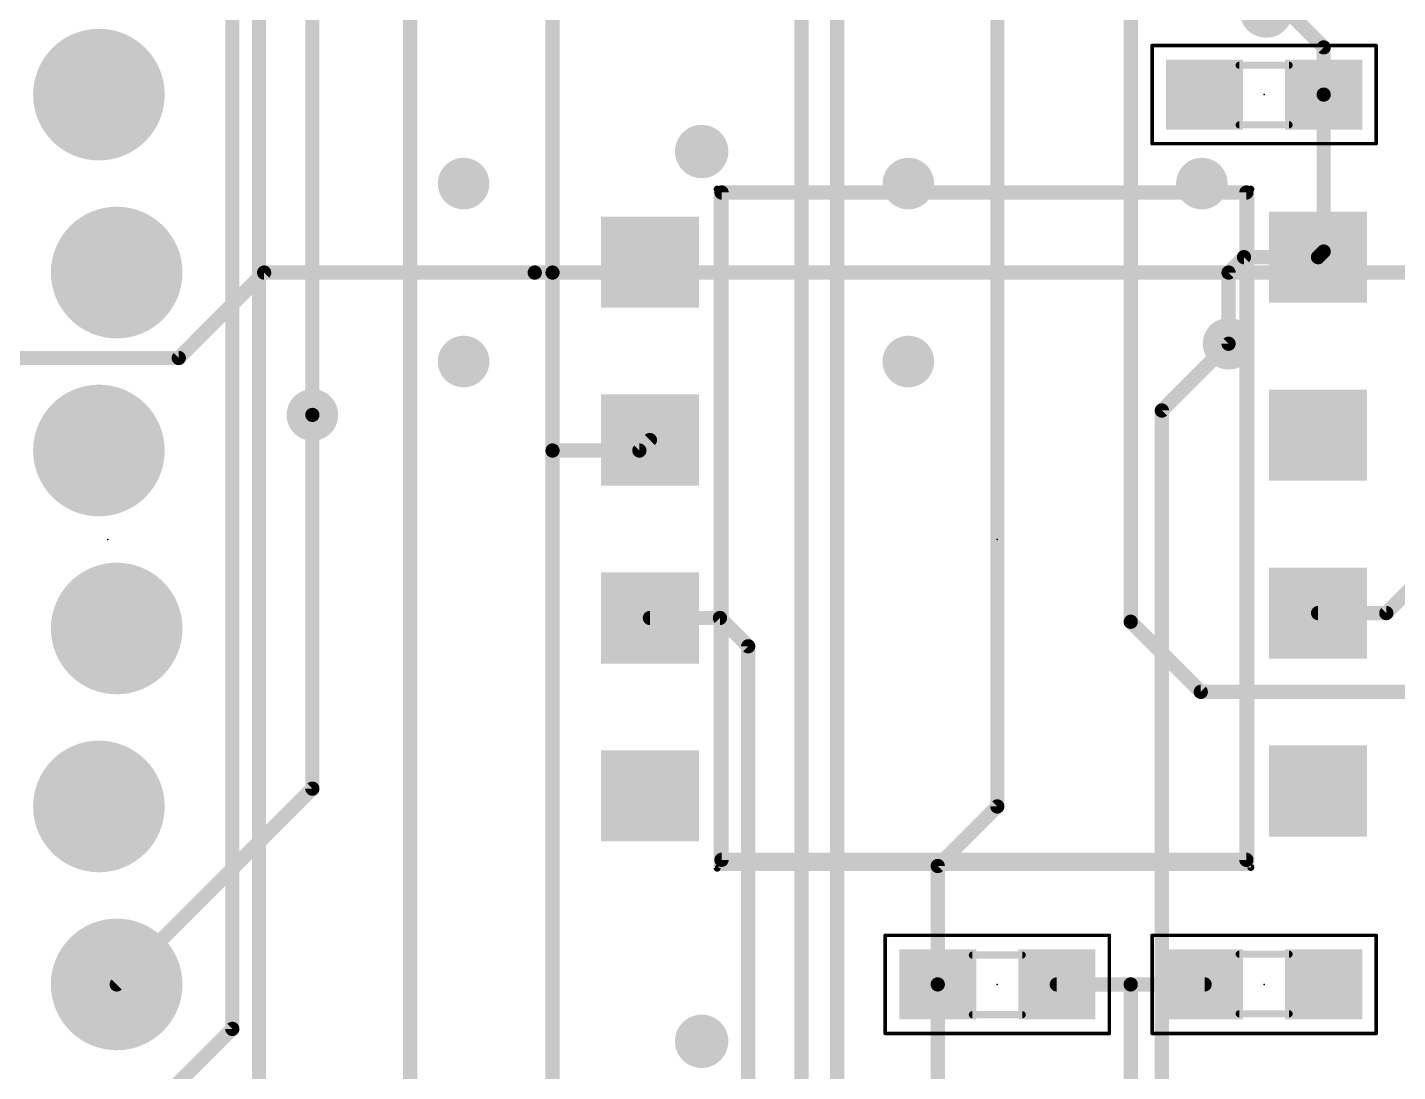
# Model space of a CAD drawing. Extents: x -23 to 84, y -8 to 75.
# Drawn here: x 17.9 to 37.47, y 12.73 to 27.63 of the extents above; entities that cross this region are included whole.
import ezdxf

# ---------------------------------------------------------------- set-up
doc = ezdxf.new("R2010")
doc.units = 0
for name, color, linetype in [('1', 12, 'CONTINUOUS'), ('16', 132, 'CONTINUOUS'), ('17', 110, 'CONTINUOUS'), ('18', 110, 'CONTINUOUS'), ('21', 253, 'CONTINUOUS'), ('23', 53, 'CONTINUOUS'), ('39', 12, 'CONTINUOUS'), ('51', 253, 'CONTINUOUS')]:
    doc.layers.add(name, color=color, linetype=linetype)

# ---------------------------------------------------------------- blocks, each defined once
blk = doc.blocks.new('RECT')
blk.add_solid([(-0.5, -0.5), (0.5, -0.5), (-0.5, 0.5), (0.5, 0.5)])
blk = doc.blocks.new('ROUNDP')
at = {"const_width": 0.5}
blk.add_lwpolyline([(0, -0.25, 1), (0, 0.25, 1), (0, -0.25)], format="xyb", dxfattribs=at)
blk = doc.blocks.new('ROUNDV')
at = {"const_width": 0.5}
blk.add_lwpolyline([(0, -0.25, 1), (0, 0.25, 1), (0, -0.25)], format="xyb", dxfattribs=at)

msp = doc.modelspace()

# ---------------------------------------------------------------- linework, layer by layer
at = {"layer": '1', "const_width": 0.2032}
for points in [[(21.209, 40.4476), (21.209, 10.922)], [(20.828, 40.2898), (20.828, 13.335)], [(21.971, 22.098), (21.971, 38.1)], [(29.464, 37.592), (29.464, 0)], [(28.956, 37.338), (28.956, 0)], [(31.75, 32.385), (31.75, 16.51)], [(23.368, 32.258), (23.368, 10.668)], [(33.655, 19.1462), (33.655, 31.8462)], [(25.4, 29.4), (25.4, 21.59)], [(34.925, 28.829), (36.41, 27.344)], [(36.41, 27.344), (36.41, 26.67)], [(36.41, 24.43), (36.41, 26.67)], [(36.33, 24.35), (36.41, 24.43)], [(35.272, 24.35), (35.052, 24.13)], [(36.33, 24.35), (35.272, 24.35)], [(35.052, 24.13), (35.052, 23.114)], [(26.79, 21.74), (26.64, 21.59)], [(25.4, 21.59), (26.64, 21.59)], [(25.4, 9), (25.4, 21.59)], [(37.304, 19.27), (37.719, 19.685)], [(36.33, 19.27), (37.304, 19.27)], [(27.79, 19.2), (26.79, 19.2)], [(28.194, 18.796), (27.79, 19.2)], [(34.6556, 18.1456), (33.655, 19.1462)], [(33.655, 19.1462), (33.655, 19.1462)], [(28.194, 8.128), (28.194, 18.796)], [(37.6074, 18.1456), (34.6556, 18.1456)], [(31.75, 16.51), (30.9, 15.66)], [(30.9, 15.66), (30.9, 13.97)], [(30.9, 13.97), (30.9, 9.74)], [(32.6, 13.97), (33.655, 13.97)], [(33.655, 13.97), (34.71, 13.97)], [(33.655, 12.573), (33.655, 13.97)], [(20.828, 13.335), (18.923, 11.43)]]:
    msp.add_lwpolyline(points, dxfattribs=at)
at = {"layer": '1', "const_width": 0.1016}
for points in [[(36.4608, 27.344, 1), (36.3592, 27.344)], [(36.3741, 27.3081, 1), (36.4459, 27.3799)], [(36.4608, 26.67, 1), (36.3592, 26.67)], [(36.3592, 26.67, 1), (36.4608, 26.67)], [(36.3592, 24.43, 1), (36.4608, 24.43)], [(36.4459, 24.3941, 1), (36.3741, 24.4659)], [(35.272, 24.4008, 1), (35.272, 24.2992)], [(35.3079, 24.3141, 1), (35.2361, 24.3859)], [(36.2941, 24.3859, 1), (36.3659, 24.3141)], [(36.33, 24.2992, 1), (36.33, 24.4008)], [(35.1028, 24.13, 1), (35.0012, 24.13)], [(35.0161, 24.1659, 1), (35.0879, 24.0941)], [(35.0012, 23.114, 1), (35.1028, 23.114)], [(21.9202, 22.098, 1), (22.0218, 22.098)], [(26.8259, 21.7041, 1), (26.7541, 21.7759)], [(25.4, 21.6408, 1), (25.4, 21.5392)], [(25.4508, 21.59, 1), (25.3492, 21.59)], [(25.3492, 21.59, 1), (25.4508, 21.59)], [(26.6041, 21.6259, 1), (26.6759, 21.5541)], [(26.64, 21.5392, 1), (26.64, 21.6408)], [(36.33, 19.3208, 1), (36.33, 19.2192)], [(37.304, 19.2192, 1), (37.304, 19.3208)], [(26.79, 19.2508, 1), (26.79, 19.1492)], [(27.8259, 19.2359, 1), (27.7541, 19.1641)], [(27.79, 19.1492, 1), (27.79, 19.2508)], [(33.6909, 19.1821, 1), (33.6191, 19.1103)], [(33.655, 19.197, 1), (33.655, 19.0954)], [(33.6042, 19.1462, 1), (33.7058, 19.1462)], [(33.655, 19.0954, 1), (33.655, 19.197)], [(37.2681, 19.3059, 1), (37.3399, 19.2341)], [(28.2448, 18.796, 1), (28.1432, 18.796)], [(28.1581, 18.7601, 1), (28.2299, 18.8319)], [(34.6556, 18.1964, 1), (34.6556, 18.0948)], [(34.6197, 18.1097, 1), (34.6915, 18.1815)], [(31.6992, 16.51, 1), (31.8008, 16.51)], [(31.7859, 16.4741, 1), (31.7141, 16.5459)], [(30.9508, 15.66, 1), (30.8492, 15.66)], [(30.8641, 15.6959, 1), (30.9359, 15.6241)], [(30.9508, 13.97, 1), (30.8492, 13.97)], [(30.8492, 13.97, 1), (30.9508, 13.97)], [(32.6, 14.0208, 1), (32.6, 13.9192)], [(33.655, 14.0208, 1), (33.655, 13.9192)], [(33.7058, 13.97, 1), (33.6042, 13.97)], [(33.655, 13.9192, 1), (33.655, 14.0208)], [(34.71, 13.9192, 1), (34.71, 14.0208)], [(20.7772, 13.335, 1), (20.8788, 13.335)], [(20.8639, 13.2991, 1), (20.7921, 13.3709)]]:
    msp.add_lwpolyline(points, format="xyb", dxfattribs=at)
at = {"layer": '16', "const_width": 0.2032}
for points in [[(29.464, 37.592), (29.464, 0)], [(28.956, 37.338), (28.956, 0)], [(21.2822, 24.13), (20.063, 22.9108)], [(25.146, 24.13), (21.2822, 24.13)], [(25.4, 24.13), (25.146, 24.13)], [(39.497, 24.13), (25.4, 24.13)], [(34.0995, 22.1615), (35.052, 23.114)], [(20.063, 22.9108), (15.2908, 22.9108)], [(21.971, 16.764), (21.971, 22.098)], [(34.0995, 22.1615), (34.0995, 12.1285)], [(19.177, 13.97), (21.971, 16.764)]]:
    msp.add_lwpolyline(points, dxfattribs=at)
at = {"layer": '16', "const_width": 0.1016}
for points in [[(21.2822, 24.1808, 1), (21.2822, 24.0792)], [(21.3181, 24.0941, 1), (21.2463, 24.1659)], [(25.146, 24.1808, 1), (25.146, 24.0792)], [(25.146, 24.0792, 1), (25.146, 24.1808)], [(25.4, 24.1808, 1), (25.4, 24.0792)], [(25.4, 24.0792, 1), (25.4, 24.1808)], [(35.0879, 23.0781, 1), (35.0161, 23.1499)], [(20.0271, 22.9467, 1), (20.0989, 22.8749)], [(20.063, 22.86, 1), (20.063, 22.9616)], [(22.0218, 22.098, 1), (21.9202, 22.098)], [(34.1503, 22.1615, 1), (34.0487, 22.1615)], [(34.0636, 22.1974, 1), (34.1354, 22.1256)], [(22.0069, 16.7281, 1), (21.9351, 16.7999)], [(21.9202, 16.764, 1), (22.0218, 16.764)], [(19.1411, 14.0059, 1), (19.2129, 13.9341)]]:
    msp.add_lwpolyline(points, format="xyb", dxfattribs=at)
at = {"layer": '21'}
for points, const_width in [([(35.59, 27.6725, 1), (35.59, 28.0535, 1), (35.59, 27.6725)], 0.381), ([(27.529, 25.6675, 1), (27.529, 26.0485, 1), (27.529, 25.6675)], 0.381), ([(27.8638, 25.273, 1), (27.7622, 25.273)], 0.1016), ([(27.813, 25.3238, 1), (27.813, 25.2222)], 0.1016), ([(35.3568, 25.273, 1), (35.2552, 25.273)], 0.1016), ([(35.306, 25.2222, 1), (35.306, 25.3238)], 0.1016), ([(27.813, 15.7988, 1), (27.813, 15.6972)], 0.1016), ([(35.306, 15.6972, 1), (35.306, 15.7988)], 0.1016), ([(27.7622, 15.748, 1), (27.8638, 15.748)], 0.1016), ([(35.2552, 15.748, 1), (35.3568, 15.748)], 0.1016), ([(27.529, 12.9675, 1), (27.529, 13.3485, 1), (27.529, 12.9675)], 0.381)]:
    msp.add_lwpolyline(points, format="xyb", dxfattribs=dict(at, const_width=const_width))
at = {"layer": '21', "const_width": 0.2032}
for points in [[(27.813, 15.748), (27.813, 25.273)], [(27.813, 25.273), (35.306, 25.273)], [(35.306, 25.273), (35.306, 15.748)], [(35.306, 15.748), (27.813, 15.748)]]:
    msp.add_lwpolyline(points, dxfattribs=at)
at = {"layer": '23'}
for p in [(35.56, 26.67), (19.05, 20.32), (31.75, 20.32), (31.75, 13.97), (35.56, 13.97)]:
    msp.add_point(p, dxfattribs=at)
at = {"layer": '39', "const_width": 0.0508}
for points in [[(33.96, 25.97), (33.96, 27.37)], [(33.96, 27.37), (37.16, 27.37)], [(37.16, 27.37), (37.16, 25.97)], [(37.16, 25.97), (33.96, 25.97)], [(30.15, 13.27), (30.15, 14.67)], [(30.15, 14.67), (33.35, 14.67)], [(33.35, 14.67), (33.35, 13.27)], [(33.96, 14.67), (37.16, 14.67)], [(33.96, 13.27), (33.96, 14.67)], [(37.16, 14.67), (37.16, 13.27)], [(33.35, 13.27), (30.15, 13.27)], [(37.16, 13.27), (33.96, 13.27)]]:
    msp.add_lwpolyline(points, dxfattribs=at)
at = {"layer": '39', "const_width": 0.0254}
for points in [[(33.9727, 27.37, 1), (33.9473, 27.37)], [(33.96, 27.3827, 1), (33.96, 27.3573)], [(37.1727, 27.37, 1), (37.1473, 27.37)], [(37.16, 27.3573, 1), (37.16, 27.3827)], [(33.96, 25.9827, 1), (33.96, 25.9573)], [(33.9473, 25.97, 1), (33.9727, 25.97)], [(37.1473, 25.97, 1), (37.1727, 25.97)], [(37.16, 25.9573, 1), (37.16, 25.9827)], [(30.1627, 14.67, 1), (30.1373, 14.67)], [(30.15, 14.6827, 1), (30.15, 14.6573)], [(33.3627, 14.67, 1), (33.3373, 14.67)], [(33.35, 14.6573, 1), (33.35, 14.6827)], [(33.96, 14.6827, 1), (33.96, 14.6573)], [(33.9727, 14.67, 1), (33.9473, 14.67)], [(37.1727, 14.67, 1), (37.1473, 14.67)], [(37.16, 14.6573, 1), (37.16, 14.6827)], [(30.15, 13.2827, 1), (30.15, 13.2573)], [(30.1373, 13.27, 1), (30.1627, 13.27)], [(33.3373, 13.27, 1), (33.3627, 13.27)], [(33.35, 13.2573, 1), (33.35, 13.2827)], [(33.96, 13.2827, 1), (33.96, 13.2573)], [(33.9473, 13.27, 1), (33.9727, 13.27)], [(37.1473, 13.27, 1), (37.1727, 13.27)], [(37.16, 13.2573, 1), (37.16, 13.2827)]]:
    msp.add_lwpolyline(points, format="xyb", dxfattribs=at)
at = {"layer": '51'}
for points, const_width in [([(35.916, 27.089), (35.204, 27.089)], 0.1016), ([(35.916, 26.238), (35.204, 26.238)], 0.1016), ([(27.75, 25.32), (27.75, 15.63)], 0.1), ([(27.75, 25.32), (35.37, 25.32)], 0.1), ([(35.37, 25.32), (35.37, 15.64)], 0.1), ([(35.37, 15.64), (27.77, 15.64)], 0.1), ([(32.106, 14.389), (31.394, 14.389)], 0.1016), ([(35.204, 14.402), (35.916, 14.402)], 0.1016), ([(32.106, 13.538), (31.394, 13.538)], 0.1016), ([(35.204, 13.551), (35.916, 13.551)], 0.1016)]:
    msp.add_lwpolyline(points, dxfattribs=dict(at, const_width=const_width))
for points, const_width in [([(35.204, 27.1144, 1), (35.204, 27.0636)], 0.0508), ([(35.916, 27.0636, 1), (35.916, 27.1144)], 0.0508), ([(35.204, 26.2634, 1), (35.204, 26.2126)], 0.0508), ([(35.916, 26.2126, 1), (35.916, 26.2634)], 0.0508), ([(27.775, 25.32, 1), (27.725, 25.32)], 0.05), ([(27.75, 25.345, 1), (27.75, 25.295)], 0.05), ([(35.395, 25.32, 1), (35.345, 25.32)], 0.05), ([(35.37, 25.295, 1), (35.37, 25.345)], 0.05), ([(27.725, 15.63, 1), (27.775, 15.63)], 0.05), ([(27.77, 15.665, 1), (27.77, 15.615)], 0.05), ([(35.345, 15.64, 1), (35.395, 15.64)], 0.05), ([(35.37, 15.615, 1), (35.37, 15.665)], 0.05), ([(31.394, 14.4144, 1), (31.394, 14.3636)], 0.0508), ([(32.106, 14.3636, 1), (32.106, 14.4144)], 0.0508), ([(35.204, 14.4274, 1), (35.204, 14.3766)], 0.0508), ([(35.916, 14.3766, 1), (35.916, 14.4274)], 0.0508), ([(31.394, 13.5634, 1), (31.394, 13.5126)], 0.0508), ([(32.106, 13.5126, 1), (32.106, 13.5634)], 0.0508), ([(35.204, 13.5764, 1), (35.204, 13.5256)], 0.0508), ([(35.916, 13.5256, 1), (35.916, 13.5764)], 0.0508)]:
    msp.add_lwpolyline(points, format="xyb", dxfattribs=dict(at, const_width=const_width))

# ---------------------------------------------------------------- block references
at = {"layer": '1', "xscale": 1.1, "rotation": 180}
for p in [(34.71, 26.67), (36.41, 26.67), (30.9, 13.97), (32.6, 13.97)]:
    msp.add_blockref('RECT', p, dxfattribs=at)
at = {"layer": '1', "xscale": 1.3, "yscale": 1.4, "rotation": 270}
for p in [(26.79, 24.28), (36.33, 24.35), (26.79, 21.74), (36.33, 21.81), (26.79, 19.2), (36.33, 19.27), (26.79, 16.66), (36.33, 16.73)]:
    msp.add_blockref('RECT', p, dxfattribs=at)
at = {"layer": '1', "xscale": 1.1}
for p in [(34.71, 13.97), (36.41, 13.97)]:
    msp.add_blockref('RECT', p, dxfattribs=at)
at = {"layer": '17', "xscale": 1.8796, "yscale": 1.8796}
for p in [(18.923, 26.67), (18.923, 26.67), (19.177, 24.13), (19.177, 24.13), (18.923, 21.59), (18.923, 21.59), (19.177, 19.05), (19.177, 19.05), (18.923, 16.51), (18.923, 16.51), (19.177, 13.97), (19.177, 13.97)]:
    msp.add_blockref('ROUNDP', p, dxfattribs=at)
at = {"layer": '18', "xscale": 0.7366, "yscale": 0.7366}
for p in [(24.13, 25.4), (24.13, 25.4), (30.48, 25.4), (30.48, 25.4), (34.671, 25.4), (34.671, 25.4), (35.052, 23.114), (35.052, 23.114), (24.13, 22.86), (24.13, 22.86), (30.48, 22.86), (30.48, 22.86), (21.971, 22.098), (21.971, 22.098)]:
    msp.add_blockref('ROUNDV', p, dxfattribs=at)
at = {"layer": '51'}
for p, xscale, yscale, rotation in [((34.9798, 26.6649), 0.5001, 0.95, 180), ((36.1482, 26.6649), 0.5001, 0.95, 180), ((19.05, 26.67), 0.508, 0.508, 270), ((19.05, 24.13), 0.508, 0.508, 270), ((19.05, 21.59), 0.508, 0.508, 270), ((19.05, 19.05), 0.508, 0.508, 270), ((19.05, 16.51), 0.508, 0.508, 270), ((31.1698, 13.9649), 0.5001, 0.95, 180), ((32.3381, 13.9649), 0.5001, 0.95, 180), ((19.05, 13.97), 0.508, 0.508, 270)]:
    msp.add_blockref('RECT', p, dxfattribs=dict(at, xscale=xscale, yscale=yscale, rotation=rotation))
at = {"layer": '51', "xscale": 0.5001, "yscale": 0.95}
for p in [(34.9719, 13.9751), (36.1403, 13.9751)]:
    msp.add_blockref('RECT', p, dxfattribs=at)

doc.saveas('drawing.dxf')
